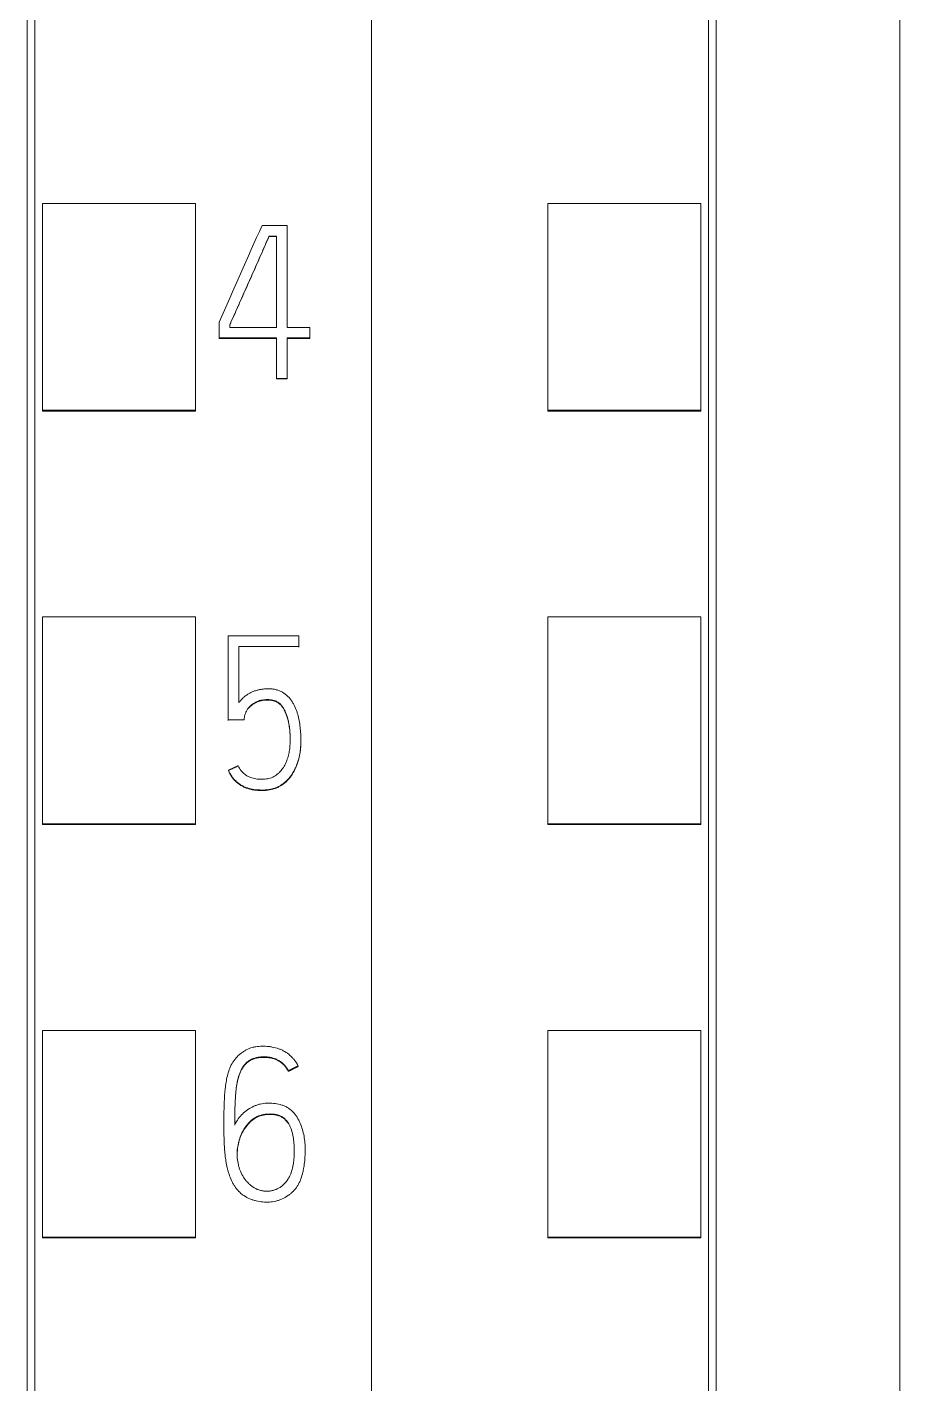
# Model space of a CAD drawing. Header units: millimetres. Extents: x 4137 to 6698, y 1400 to 3585.
# Drawn here: x 6212.15 to 6223.55, y 3265.83 to 3283.56 of the extents above; entities that cross this region are included whole.
import ezdxf

# ---------------------------------------------------------------- set-up
doc = ezdxf.new("R2010")
doc.units = ezdxf.units.MM
doc.layers.add('000-PI-Oprema', color=30, linetype='Continuous', lineweight=5)

msp = doc.modelspace()

# ---------------------------------------------------------------- linework, layer by layer
at = {"layer": '000-PI-Oprema', "color": 0, "linetype": 'ByBlock', "lineweight": 0}
for p, q in [((6216.648, 3360.472), (6216.648, 3247.054)), ((6216.648, 3360.472), (6216.648, 3247.054)), ((6212.248, 3249.376), (6212.248, 3358.191)), ((6221.048, 3358.191), (6221.048, 3249.376)), ((6212.348, 3278.552), (6212.348, 3281.254)), ((6212.348, 3281.254), (6214.348, 3281.254)), ((6214.348, 3278.552), (6214.348, 3281.254)), ((6218.948, 3278.552), (6218.948, 3281.254)), ((6220.948, 3281.254), (6218.948, 3281.254)), ((6220.948, 3278.552), (6220.948, 3281.254)), ((6215.216, 3280.966), (6215.546, 3280.966)), ((6215.307, 3280.828), (6215.307, 3280.821)), ((6215.404, 3280.828), (6215.307, 3280.828)), ((6215.307, 3280.821), (6215.404, 3280.821)), ((6215.404, 3279.635), (6215.404, 3280.828)), ((6215.546, 3280.966), (6215.546, 3279.635)), ((6214.656, 3279.497), (6214.656, 3279.702)), ((6214.794, 3279.671), (6214.794, 3279.635)), ((6214.794, 3279.635), (6215.404, 3279.635)), ((6215.546, 3279.635), (6215.84, 3279.635)), ((6215.84, 3279.635), (6215.84, 3279.497)), ((6214.656, 3279.497), (6214.656, 3279.491)), ((6215.404, 3279.497), (6214.656, 3279.497)), ((6214.656, 3279.491), (6215.404, 3279.491)), ((6215.404, 3278.967), (6215.404, 3279.497)), ((6215.546, 3279.497), (6215.546, 3278.967)), ((6215.84, 3279.497), (6215.546, 3279.497)), ((6215.546, 3279.491), (6215.84, 3279.491)), ((6215.84, 3279.497), (6215.84, 3279.491)), ((6215.546, 3278.967), (6215.404, 3278.967)), ((6215.404, 3278.967), (6215.404, 3278.961)), ((6215.404, 3278.961), (6215.546, 3278.961)), ((6215.546, 3278.967), (6215.546, 3278.961)), ((6212.348, 3278.541), (6212.348, 3278.552)), ((6212.348, 3278.552), (6214.348, 3278.552)), ((6212.348, 3278.541), (6214.348, 3278.541)), ((6214.348, 3278.541), (6214.348, 3278.552)), ((6220.948, 3278.552), (6218.948, 3278.552)), ((6218.948, 3278.541), (6218.948, 3278.552)), ((6220.948, 3278.541), (6218.948, 3278.541)), ((6220.948, 3278.541), (6220.948, 3278.552)), ((6212.348, 3273.151), (6212.348, 3275.852)), ((6212.348, 3275.852), (6214.348, 3275.852)), ((6214.348, 3273.151), (6214.348, 3275.852)), ((6218.948, 3273.151), (6218.948, 3275.852)), ((6220.948, 3275.852), (6218.948, 3275.852)), ((6220.948, 3273.151), (6220.948, 3275.852)), ((6214.772, 3275.604), (6214.772, 3274.506)), ((6215.696, 3275.604), (6214.772, 3275.604)), ((6215.696, 3275.465), (6215.696, 3275.604)), ((6214.911, 3274.728), (6214.911, 3275.465)), ((6214.911, 3275.465), (6215.696, 3275.465)), ((6215.696, 3275.465), (6215.696, 3275.459)), ((6214.772, 3274.506), (6214.772, 3274.499)), ((6214.772, 3274.506), (6214.983, 3274.506)), ((6215.724, 3274.24), (6215.724, 3274.247)), ((6214.778, 3273.848), (6214.778, 3273.842)), ((6212.348, 3273.141), (6212.348, 3273.151)), ((6212.348, 3273.151), (6214.348, 3273.151)), ((6212.348, 3273.141), (6214.348, 3273.141)), ((6214.348, 3273.141), (6214.348, 3273.151)), ((6220.948, 3273.151), (6218.948, 3273.151)), ((6218.948, 3273.141), (6218.948, 3273.151)), ((6220.948, 3273.141), (6218.948, 3273.141)), ((6220.948, 3273.141), (6220.948, 3273.151)), ((6212.348, 3267.749), (6212.348, 3270.45)), ((6212.348, 3270.45), (6214.348, 3270.45)), ((6214.348, 3267.749), (6214.348, 3270.45)), ((6218.948, 3267.749), (6218.948, 3270.45)), ((6220.948, 3270.45), (6218.948, 3270.45)), ((6220.948, 3267.749), (6220.948, 3270.45)), ((6215.689, 3269.988), (6215.689, 3269.982)), ((6215.561, 3269.922), (6215.561, 3269.916)), ((6214.717, 3269.182), (6214.717, 3269.175)), ((6215.781, 3268.882), (6215.781, 3268.888)), ((6212.348, 3267.741), (6212.348, 3267.749)), ((6212.348, 3267.749), (6214.348, 3267.749)), ((6212.348, 3267.741), (6214.348, 3267.741)), ((6214.348, 3267.741), (6214.348, 3267.749)), ((6220.948, 3267.749), (6218.948, 3267.749)), ((6218.948, 3267.741), (6218.948, 3267.749)), ((6220.948, 3267.741), (6218.948, 3267.741)), ((6220.948, 3267.741), (6220.948, 3267.749))]:
    msp.add_line(p, q, dxfattribs=at)
msp.add_ellipse((6225.046, 3240.075), major_axis=(446.41, 1009.074), ratio=0.023151, start_param=1.540505, end_param=1.541759, dxfattribs=at)
for points, knots in [([(6212.148, 3249.091), (6212.148, 3252.431), (6212.148, 3260.396), (6212.148, 3273.036), (6212.148, 3288.522), (6212.148, 3302.817), (6212.148, 3317.026), (6212.148, 3331.593), (6212.148, 3345.763), (6212.148, 3355.333), (6212.148, 3358.377)], [0, 0, 0, 0, 0.091483, 0.21812, 0.346206, 0.515858, 0.610111, 0.736264, 0.916066, 1, 1, 1, 1]), ([(6221.148, 3358.377), (6221.148, 3355.333), (6221.148, 3345.763), (6221.148, 3331.593), (6221.148, 3317.026), (6221.148, 3302.817), (6221.148, 3288.522), (6221.148, 3273.036), (6221.148, 3260.396), (6221.148, 3252.431), (6221.148, 3249.091)], [0, 0, 0, 0, 0.083934, 0.263736, 0.389889, 0.484142, 0.653794, 0.78188, 0.908517, 1, 1, 1, 1]), ([(6223.548, 3355.311), (6223.548, 3353.288), (6223.548, 3344.739), (6223.548, 3331.593), (6223.548, 3317.026), (6223.548, 3302.817), (6223.548, 3288.522), (6223.548, 3273.036), (6223.548, 3260.278), (6223.548, 3251.396), (6223.548, 3247.139), (6223.548, 3246.341)], [0, 0, 0, 0, 0.055935, 0.236292, 0.362833, 0.457376, 0.627551, 0.756032, 0.883059, 0.978086, 1, 1, 1, 1]), ([(6215.307, 3280.828), (6215.297, 3280.803), (6215.286, 3280.779), (6215.265, 3280.731), (6215.255, 3280.707), (6215.223, 3280.634), (6215.202, 3280.586), (6215.159, 3280.49), (6215.138, 3280.441), (6215.095, 3280.345), (6215.074, 3280.297), (6215.031, 3280.201), (6215.009, 3280.153), (6214.966, 3280.056), (6214.945, 3280.008), (6214.902, 3279.912), (6214.881, 3279.864), (6214.849, 3279.791), (6214.838, 3279.767), (6214.821, 3279.731), (6214.816, 3279.719), (6214.805, 3279.695), (6214.8, 3279.683), (6214.794, 3279.671)], [0, 0, 0, 0, 0.0625, 0.0625, 0.125, 0.125, 0.25, 0.25, 0.375, 0.375, 0.5, 0.5, 0.625, 0.625, 0.75, 0.75, 0.875, 0.875, 0.9375, 0.9375, 0.96875, 0.96875, 1, 1, 1, 1]), ([(6214.794, 3279.665), (6214.8, 3279.677), (6214.805, 3279.689), (6214.816, 3279.713), (6214.821, 3279.725), (6214.838, 3279.761), (6214.849, 3279.785), (6214.881, 3279.857), (6214.902, 3279.906), (6214.945, 3280.002), (6214.966, 3280.05), (6215.009, 3280.146), (6215.031, 3280.194), (6215.074, 3280.291), (6215.095, 3280.339), (6215.138, 3280.435), (6215.159, 3280.484), (6215.202, 3280.58), (6215.223, 3280.628), (6215.255, 3280.701), (6215.265, 3280.725), (6215.286, 3280.773), (6215.297, 3280.797), (6215.307, 3280.821)], [0, 0, 0, 0, 0.03125, 0.03125, 0.0625, 0.0625, 0.125, 0.125, 0.25, 0.25, 0.375, 0.375, 0.5, 0.5, 0.625, 0.625, 0.75, 0.75, 0.875, 0.875, 0.9375, 0.9375, 1, 1, 1, 1]), ([(6214.778, 3273.848), (6214.79, 3273.822), (6214.803, 3273.796), (6214.828, 3273.76), (6214.836, 3273.749), (6214.855, 3273.727), (6214.865, 3273.716), (6214.887, 3273.696), (6214.898, 3273.687), (6214.921, 3273.67), (6214.933, 3273.662), (6214.958, 3273.647), (6214.971, 3273.64), (6214.997, 3273.628), (6215.011, 3273.622), (6215.039, 3273.613), (6215.053, 3273.609), (6215.081, 3273.602), (6215.095, 3273.599), (6215.124, 3273.595), (6215.139, 3273.594), (6215.161, 3273.593), (6215.168, 3273.592), (6215.183, 3273.592), (6215.19, 3273.591), (6215.212, 3273.59), (6215.227, 3273.59), (6215.256, 3273.591), (6215.27, 3273.592), (6215.3, 3273.595), (6215.314, 3273.598), (6215.343, 3273.604), (6215.357, 3273.608), (6215.399, 3273.621), (6215.426, 3273.633), (6215.464, 3273.655), (6215.477, 3273.663), (6215.501, 3273.68), (6215.512, 3273.689), (6215.534, 3273.709), (6215.545, 3273.719), (6215.565, 3273.741), (6215.574, 3273.752), (6215.601, 3273.787), (6215.617, 3273.811), (6215.638, 3273.85), (6215.645, 3273.863), (6215.657, 3273.889), (6215.663, 3273.903), (6215.679, 3273.944), (6215.688, 3273.972), (6215.703, 3274.028), (6215.709, 3274.057), (6215.715, 3274.1), (6215.717, 3274.114), (6215.72, 3274.144), (6215.721, 3274.158), (6215.723, 3274.202), (6215.724, 3274.232), (6215.723, 3274.29), (6215.721, 3274.348), (6215.715, 3274.406), (6215.708, 3274.464), (6215.703, 3274.493), (6215.693, 3274.536), (6215.69, 3274.55), (6215.682, 3274.579), (6215.678, 3274.593), (6215.664, 3274.635), (6215.654, 3274.662), (6215.634, 3274.702), (6215.627, 3274.715), (6215.612, 3274.74), (6215.604, 3274.753), (6215.579, 3274.788), (6215.56, 3274.81), (6215.515, 3274.849), (6215.49, 3274.866), (6215.451, 3274.885), (6215.437, 3274.891), (6215.409, 3274.9), (6215.394, 3274.904), (6215.366, 3274.909), (6215.351, 3274.911), (6215.321, 3274.913), (6215.307, 3274.914), (6215.277, 3274.913), (6215.263, 3274.912), (6215.233, 3274.91), (6215.219, 3274.908), (6215.19, 3274.904), (6215.176, 3274.901), (6215.147, 3274.894), (6215.133, 3274.889), (6215.105, 3274.88), (6215.091, 3274.874), (6215.065, 3274.862), (6215.052, 3274.855), (6215.026, 3274.84), (6215.014, 3274.831), (6214.99, 3274.813), (6214.979, 3274.804), (6214.958, 3274.784), (6214.948, 3274.773), (6214.928, 3274.751), (6214.919, 3274.74), (6214.911, 3274.728)], [0, 0, 0, 0, 0.03125, 0.03125, 0.046875, 0.046875, 0.0625, 0.0625, 0.078125, 0.078125, 0.09375, 0.09375, 0.109375, 0.109375, 0.125, 0.125, 0.140625, 0.140625, 0.15625, 0.15625, 0.171875, 0.171875, 0.179687, 0.179687, 0.1875, 0.1875, 0.203125, 0.203125, 0.21875, 0.21875, 0.234375, 0.234375, 0.25, 0.25, 0.28125, 0.28125, 0.296875, 0.296875, 0.3125, 0.3125, 0.328125, 0.328125, 0.34375, 0.34375, 0.375, 0.375, 0.390625, 0.390625, 0.40625, 0.40625, 0.4375, 0.4375, 0.46875, 0.46875, 0.484375, 0.484375, 0.5, 0.5, 0.53125, 0.53125, 0.5625, 0.59375, 0.59375, 0.625, 0.625, 0.640625, 0.640625, 0.65625, 0.65625, 0.6875, 0.6875, 0.703125, 0.703125, 0.71875, 0.71875, 0.75, 0.75, 0.78125, 0.78125, 0.796875, 0.796875, 0.8125, 0.8125, 0.828125, 0.828125, 0.84375, 0.84375, 0.859375, 0.859375, 0.875, 0.875, 0.890625, 0.890625, 0.90625, 0.90625, 0.921875, 0.921875, 0.9375, 0.9375, 0.953125, 0.953125, 0.96875, 0.96875, 0.984375, 0.984375, 1, 1, 1, 1]), ([(6214.983, 3274.506), (6214.984, 3274.529), (6214.987, 3274.552), (6214.996, 3274.586), (6215, 3274.597), (6215.009, 3274.618), (6215.014, 3274.628), (6215.026, 3274.648), (6215.033, 3274.657), (6215.045, 3274.67), (6215.048, 3274.675), (6215.057, 3274.683), (6215.061, 3274.687), (6215.082, 3274.706), (6215.101, 3274.72), (6215.131, 3274.737), (6215.142, 3274.742), (6215.163, 3274.751), (6215.174, 3274.755), (6215.207, 3274.765), (6215.23, 3274.769), (6215.265, 3274.772), (6215.276, 3274.772), (6215.3, 3274.772), (6215.311, 3274.771), (6215.346, 3274.768), (6215.369, 3274.763), (6215.396, 3274.753), (6215.401, 3274.751), (6215.412, 3274.745), (6215.417, 3274.743), (6215.431, 3274.734), (6215.441, 3274.727), (6215.453, 3274.715), (6215.458, 3274.711), (6215.465, 3274.702), (6215.477, 3274.689), (6215.487, 3274.675), (6215.499, 3274.655), (6215.505, 3274.645), (6215.515, 3274.625), (6215.52, 3274.614), (6215.533, 3274.582), (6215.541, 3274.56), (6215.554, 3274.516), (6215.559, 3274.494), (6215.566, 3274.46), (6215.568, 3274.449), (6215.572, 3274.426), (6215.577, 3274.392), (6215.58, 3274.358), (6215.582, 3274.312), (6215.583, 3274.29), (6215.584, 3274.221), (6215.583, 3274.176), (6215.576, 3274.119), (6215.574, 3274.107), (6215.57, 3274.085), (6215.568, 3274.073), (6215.56, 3274.039), (6215.554, 3274.017), (6215.539, 3273.973), (6215.531, 3273.952), (6215.51, 3273.91), (6215.498, 3273.89), (6215.472, 3273.853), (6215.457, 3273.835), (6215.432, 3273.811), (6215.423, 3273.803), (6215.405, 3273.789), (6215.396, 3273.782), (6215.376, 3273.77), (6215.366, 3273.764), (6215.344, 3273.754), (6215.334, 3273.75), (6215.3, 3273.74), (6215.277, 3273.736), (6215.243, 3273.733), (6215.231, 3273.732), (6215.208, 3273.731), (6215.196, 3273.731), (6215.162, 3273.733), (6215.139, 3273.735), (6215.105, 3273.742), (6215.094, 3273.745), (6215.071, 3273.752), (6215.06, 3273.756), (6215.039, 3273.766), (6215.029, 3273.771), (6215.009, 3273.783), (6214.999, 3273.79), (6214.972, 3273.811), (6214.955, 3273.828), (6214.934, 3273.855), (6214.927, 3273.865), (6214.915, 3273.885), (6214.91, 3273.896), (6214.905, 3273.907)], [0, 0, 0, 0, 0.03125, 0.03125, 0.046875, 0.046875, 0.0625, 0.0625, 0.078125, 0.078125, 0.085937, 0.085937, 0.09375, 0.09375, 0.125, 0.125, 0.140625, 0.140625, 0.15625, 0.15625, 0.1875, 0.1875, 0.203125, 0.203125, 0.21875, 0.21875, 0.25, 0.25, 0.257812, 0.257812, 0.265625, 0.265625, 0.28125, 0.28125, 0.289062, 0.289062, 0.296875, 0.3125, 0.3125, 0.328125, 0.328125, 0.34375, 0.34375, 0.375, 0.375, 0.40625, 0.40625, 0.421875, 0.421875, 0.4375, 0.46875, 0.46875, 0.5, 0.5, 0.5625, 0.5625, 0.578125, 0.578125, 0.59375, 0.59375, 0.625, 0.625, 0.65625, 0.65625, 0.6875, 0.6875, 0.71875, 0.71875, 0.734375, 0.734375, 0.75, 0.75, 0.765625, 0.765625, 0.78125, 0.78125, 0.8125, 0.8125, 0.828125, 0.828125, 0.84375, 0.84375, 0.875, 0.875, 0.890625, 0.890625, 0.90625, 0.90625, 0.921875, 0.921875, 0.9375, 0.9375, 0.96875, 0.96875, 0.984375, 0.984375, 1, 1, 1, 1]), ([(6215.584, 3274.242), (6215.584, 3274.247), (6215.584, 3274.252), (6215.584, 3274.28), (6215.583, 3274.302), (6215.58, 3274.348), (6215.578, 3274.37), (6215.57, 3274.438), (6215.561, 3274.483), (6215.542, 3274.55), (6215.534, 3274.572), (6215.517, 3274.615), (6215.507, 3274.635), (6215.489, 3274.665), (6215.483, 3274.675), (6215.468, 3274.693), (6215.46, 3274.702), (6215.443, 3274.718), (6215.434, 3274.725), (6215.42, 3274.735), (6215.414, 3274.738), (6215.404, 3274.743), (6215.399, 3274.746), (6215.383, 3274.752), (6215.371, 3274.755), (6215.349, 3274.761), (6215.337, 3274.763), (6215.314, 3274.765), (6215.302, 3274.766), (6215.279, 3274.766), (6215.267, 3274.766), (6215.244, 3274.764), (6215.232, 3274.762), (6215.21, 3274.758), (6215.176, 3274.751), (6215.143, 3274.737), (6215.113, 3274.72), (6215.103, 3274.714), (6215.084, 3274.701), (6215.075, 3274.693), (6215.058, 3274.678), (6215.049, 3274.67), (6215.038, 3274.657), (6215.035, 3274.652), (6215.031, 3274.648)], [0, 0, 0, 0, 0.015803, 0.015803, 0.087472, 0.087472, 0.159141, 0.159141, 0.30248, 0.30248, 0.374149, 0.374149, 0.445818, 0.445818, 0.481653, 0.481653, 0.517487, 0.517487, 0.553322, 0.553322, 0.571239, 0.571239, 0.589156, 0.589156, 0.624991, 0.624991, 0.660826, 0.660826, 0.69666, 0.69666, 0.732495, 0.732495, 0.768329, 0.768329, 0.804164, 0.875833, 0.875833, 0.911668, 0.911668, 0.947502, 0.947502, 0.983337, 0.983337, 1, 1, 1, 1]), ([(6215.724, 3274.24), (6215.724, 3274.219), (6215.723, 3274.197), (6215.721, 3274.147), (6215.718, 3274.118), (6215.712, 3274.075), (6215.71, 3274.06), (6215.704, 3274.032), (6215.701, 3274.017), (6215.69, 3273.974), (6215.682, 3273.946), (6215.661, 3273.892), (6215.649, 3273.865), (6215.621, 3273.813), (6215.606, 3273.788), (6215.58, 3273.753), (6215.57, 3273.741), (6215.551, 3273.719), (6215.541, 3273.709), (6215.508, 3273.679), (6215.484, 3273.661), (6215.447, 3273.639), (6215.434, 3273.632), (6215.407, 3273.619), (6215.393, 3273.614), (6215.351, 3273.599), (6215.323, 3273.593), (6215.279, 3273.587), (6215.264, 3273.585), (6215.235, 3273.584), (6215.22, 3273.584), (6215.191, 3273.585), (6215.176, 3273.586), (6215.147, 3273.587), (6215.132, 3273.588), (6215.103, 3273.592), (6215.089, 3273.594), (6215.06, 3273.601), (6215.045, 3273.605), (6215.017, 3273.614), (6215.004, 3273.619), (6214.977, 3273.631), (6214.964, 3273.638), (6214.938, 3273.653), (6214.925, 3273.661), (6214.901, 3273.678), (6214.89, 3273.687), (6214.868, 3273.707), (6214.858, 3273.717), (6214.838, 3273.74), (6214.829, 3273.752), (6214.804, 3273.789), (6214.79, 3273.815), (6214.778, 3273.842)], [0, 0, 0, 0, 0.044434, 0.044434, 0.104157, 0.104157, 0.134018, 0.134018, 0.16388, 0.16388, 0.223602, 0.223602, 0.283325, 0.283325, 0.343048, 0.343048, 0.37291, 0.37291, 0.402771, 0.402771, 0.462494, 0.462494, 0.492355, 0.492355, 0.522217, 0.522217, 0.58194, 0.58194, 0.611801, 0.611801, 0.641663, 0.641663, 0.671524, 0.671524, 0.701386, 0.701386, 0.731247, 0.731247, 0.761108, 0.761108, 0.79097, 0.79097, 0.820831, 0.820831, 0.850693, 0.850693, 0.880554, 0.880554, 0.910416, 0.910416, 0.940277, 0.940277, 1, 1, 1, 1]), ([(6215.689, 3269.988), (6215.674, 3270.013), (6215.658, 3270.038), (6215.632, 3270.072), (6215.622, 3270.083), (6215.603, 3270.104), (6215.592, 3270.114), (6215.56, 3270.144), (6215.537, 3270.161), (6215.499, 3270.182), (6215.487, 3270.189), (6215.46, 3270.201), (6215.446, 3270.206), (6215.406, 3270.221), (6215.378, 3270.228), (6215.335, 3270.236), (6215.321, 3270.238), (6215.292, 3270.241), (6215.278, 3270.242), (6215.234, 3270.245), (6215.205, 3270.244), (6215.162, 3270.241), (6215.148, 3270.239), (6215.12, 3270.234), (6215.105, 3270.231), (6215.063, 3270.22), (6215.036, 3270.209), (6214.998, 3270.189), (6214.985, 3270.182), (6214.961, 3270.166), (6214.949, 3270.158), (6214.915, 3270.131), (6214.894, 3270.111), (6214.866, 3270.078), (6214.857, 3270.066), (6214.84, 3270.042), (6214.832, 3270.03), (6214.811, 3269.993), (6214.799, 3269.966), (6214.778, 3269.912), (6214.77, 3269.884), (6214.756, 3269.829), (6214.751, 3269.801), (6214.742, 3269.744), (6214.738, 3269.716), (6214.729, 3269.63), (6214.725, 3269.572), (6214.72, 3269.457), (6214.719, 3269.4), (6214.717, 3269.227), (6214.716, 3269.112), (6214.722, 3268.969), (6214.723, 3268.94), (6214.727, 3268.883), (6214.73, 3268.854), (6214.739, 3268.769), (6214.748, 3268.712), (6214.764, 3268.641), (6214.768, 3268.627), (6214.776, 3268.599), (6214.78, 3268.586), (6214.794, 3268.544), (6214.805, 3268.518), (6214.823, 3268.478), (6214.829, 3268.465), (6214.843, 3268.44), (6214.851, 3268.427), (6214.875, 3268.391), (6214.893, 3268.368), (6214.923, 3268.337), (6214.934, 3268.327), (6214.956, 3268.308), (6214.968, 3268.3), (6215.004, 3268.276), (6215.03, 3268.262), (6215.07, 3268.245), (6215.084, 3268.24), (6215.111, 3268.231), (6215.125, 3268.227), (6215.167, 3268.217), (6215.196, 3268.212), (6215.239, 3268.208), (6215.254, 3268.207), (6215.283, 3268.207), (6215.298, 3268.207), (6215.341, 3268.21), (6215.369, 3268.214), (6215.411, 3268.225), (6215.425, 3268.229), (6215.453, 3268.238), (6215.466, 3268.244), (6215.506, 3268.262), (6215.531, 3268.276), (6215.567, 3268.3), (6215.579, 3268.309), (6215.601, 3268.328), (6215.612, 3268.337), (6215.643, 3268.368), (6215.661, 3268.391), (6215.684, 3268.427), (6215.692, 3268.44), (6215.705, 3268.466), (6215.711, 3268.479), (6215.728, 3268.519), (6215.736, 3268.547), (6215.747, 3268.589), (6215.751, 3268.603), (6215.756, 3268.632), (6215.759, 3268.646), (6215.766, 3268.689), (6215.77, 3268.718), (6215.779, 3268.804), (6215.782, 3268.861), (6215.779, 3268.947), (6215.778, 3268.976), (6215.771, 3269.034), (6215.766, 3269.062), (6215.754, 3269.12), (6215.747, 3269.148), (6215.728, 3269.204), (6215.718, 3269.231), (6215.693, 3269.284), (6215.679, 3269.309), (6215.646, 3269.357), (6215.627, 3269.379), (6215.595, 3269.41), (6215.583, 3269.419), (6215.559, 3269.436), (6215.547, 3269.444), (6215.521, 3269.457), (6215.507, 3269.463), (6215.48, 3269.474), (6215.466, 3269.478), (6215.424, 3269.49), (6215.395, 3269.495), (6215.351, 3269.499), (6215.336, 3269.5), (6215.307, 3269.5), (6215.292, 3269.5), (6215.248, 3269.498), (6215.219, 3269.494), (6215.176, 3269.484), (6215.162, 3269.48), (6215.134, 3269.47), (6215.121, 3269.465), (6215.081, 3269.447), (6215.056, 3269.433), (6215.02, 3269.408), (6215.008, 3269.399), (6214.985, 3269.381), (6214.974, 3269.371), (6214.943, 3269.341), (6214.923, 3269.318), (6214.889, 3269.271), (6214.873, 3269.246), (6214.859, 3269.22)], [0, 0, 0, 0, 0.015625, 0.015625, 0.023437, 0.023437, 0.03125, 0.03125, 0.046875, 0.046875, 0.054687, 0.054687, 0.0625, 0.0625, 0.078125, 0.078125, 0.085937, 0.085937, 0.09375, 0.09375, 0.109375, 0.109375, 0.117187, 0.117187, 0.125, 0.125, 0.140625, 0.140625, 0.148437, 0.148437, 0.15625, 0.15625, 0.171875, 0.171875, 0.179687, 0.179687, 0.1875, 0.1875, 0.203125, 0.203125, 0.21875, 0.21875, 0.234375, 0.234375, 0.25, 0.25, 0.28125, 0.28125, 0.3125, 0.3125, 0.375, 0.375, 0.390625, 0.390625, 0.40625, 0.40625, 0.4375, 0.4375, 0.445312, 0.445312, 0.453125, 0.453125, 0.46875, 0.46875, 0.476562, 0.476562, 0.484375, 0.484375, 0.5, 0.5, 0.507812, 0.507812, 0.515625, 0.515625, 0.53125, 0.53125, 0.539062, 0.539062, 0.546875, 0.546875, 0.5625, 0.5625, 0.570312, 0.570312, 0.578125, 0.578125, 0.59375, 0.59375, 0.601562, 0.601562, 0.609375, 0.609375, 0.625, 0.625, 0.632812, 0.632812, 0.640625, 0.640625, 0.65625, 0.65625, 0.664062, 0.664062, 0.671875, 0.671875, 0.6875, 0.6875, 0.695312, 0.695312, 0.703125, 0.703125, 0.71875, 0.71875, 0.75, 0.75, 0.765625, 0.765625, 0.78125, 0.78125, 0.796875, 0.796875, 0.8125, 0.8125, 0.828125, 0.828125, 0.84375, 0.84375, 0.851562, 0.851562, 0.859375, 0.859375, 0.867187, 0.867187, 0.875, 0.875, 0.890625, 0.890625, 0.898437, 0.898437, 0.90625, 0.90625, 0.921875, 0.921875, 0.929687, 0.929687, 0.9375, 0.9375, 0.953125, 0.953125, 0.960937, 0.960937, 0.96875, 0.96875, 0.984375, 0.984375, 1, 1, 1, 1]), ([(6214.859, 3269.22), (6214.859, 3269.281), (6214.86, 3269.342), (6214.862, 3269.433), (6214.863, 3269.464), (6214.865, 3269.525), (6214.867, 3269.555), (6214.87, 3269.616), (6214.873, 3269.647), (6214.88, 3269.707), (6214.884, 3269.737), (6214.893, 3269.782), (6214.896, 3269.797), (6214.904, 3269.827), (6214.908, 3269.842), (6214.922, 3269.887), (6214.934, 3269.915), (6214.952, 3269.949), (6214.956, 3269.956), (6214.964, 3269.969), (6214.968, 3269.976), (6214.982, 3269.995), (6214.992, 3270.007), (6215.008, 3270.024), (6215.013, 3270.029), (6215.025, 3270.039), (6215.031, 3270.044), (6215.05, 3270.058), (6215.063, 3270.066), (6215.084, 3270.076), (6215.091, 3270.079), (6215.106, 3270.084), (6215.113, 3270.087), (6215.136, 3270.093), (6215.151, 3270.097), (6215.181, 3270.102), (6215.197, 3270.103), (6215.228, 3270.105), (6215.243, 3270.105), (6215.274, 3270.104), (6215.29, 3270.103), (6215.32, 3270.099), (6215.343, 3270.094), (6215.365, 3270.087), (6215.38, 3270.082), (6215.387, 3270.08), (6215.409, 3270.071), (6215.423, 3270.064), (6215.45, 3270.048), (6215.462, 3270.04), (6215.481, 3270.025), (6215.487, 3270.02), (6215.498, 3270.01), (6215.503, 3270.004), (6215.519, 3269.987), (6215.529, 3269.975), (6215.546, 3269.949), (6215.554, 3269.936), (6215.561, 3269.922)], [0, 0, 0, 0, 0.125, 0.125, 0.1875, 0.1875, 0.25, 0.25, 0.3125, 0.3125, 0.375, 0.375, 0.40625, 0.40625, 0.4375, 0.4375, 0.5, 0.5, 0.515625, 0.515625, 0.53125, 0.53125, 0.5625, 0.5625, 0.578125, 0.578125, 0.59375, 0.59375, 0.625, 0.625, 0.640625, 0.640625, 0.65625, 0.65625, 0.6875, 0.6875, 0.71875, 0.71875, 0.75, 0.75, 0.78125, 0.78125, 0.8125, 0.828125, 0.828125, 0.84375, 0.84375, 0.875, 0.875, 0.90625, 0.90625, 0.921875, 0.921875, 0.9375, 0.9375, 0.96875, 0.96875, 1, 1, 1, 1]), ([(6215.561, 3269.916), (6215.547, 3269.943), (6215.53, 3269.969), (6215.504, 3269.997), (6215.499, 3270.003), (6215.487, 3270.013), (6215.482, 3270.018), (6215.463, 3270.033), (6215.438, 3270.05), (6215.41, 3270.064), (6215.382, 3270.076), (6215.367, 3270.081), (6215.337, 3270.089), (6215.322, 3270.092), (6215.291, 3270.096), (6215.276, 3270.098), (6215.229, 3270.099), (6215.199, 3270.098), (6215.153, 3270.091), (6215.138, 3270.088), (6215.108, 3270.079), (6215.093, 3270.074), (6215.072, 3270.064), (6215.066, 3270.06), (6215.052, 3270.053), (6215.046, 3270.048), (6215.027, 3270.035), (6215.009, 3270.019), (6214.994, 3270.002), (6214.984, 3269.99), (6214.979, 3269.984), (6214.965, 3269.965), (6214.957, 3269.952), (6214.942, 3269.925), (6214.936, 3269.911), (6214.924, 3269.883), (6214.918, 3269.868), (6214.904, 3269.824), (6214.897, 3269.794), (6214.885, 3269.734), (6214.88, 3269.704), (6214.873, 3269.643), (6214.871, 3269.613), (6214.867, 3269.552), (6214.865, 3269.521), (6214.863, 3269.459), (6214.862, 3269.429), (6214.86, 3269.337), (6214.859, 3269.275), (6214.859, 3269.214)], [0, 0, 0, 0, 0.0625, 0.0625, 0.078125, 0.078125, 0.09375, 0.09375, 0.125, 0.15625, 0.15625, 0.1875, 0.1875, 0.21875, 0.21875, 0.25, 0.25, 0.3125, 0.3125, 0.34375, 0.34375, 0.375, 0.375, 0.390625, 0.390625, 0.40625, 0.40625, 0.4375, 0.453125, 0.453125, 0.46875, 0.46875, 0.5, 0.5, 0.53125, 0.53125, 0.5625, 0.5625, 0.625, 0.625, 0.6875, 0.6875, 0.75, 0.75, 0.8125, 0.8125, 0.875, 0.875, 1, 1, 1, 1]), ([(6215.132, 3269.314), (6215.158, 3269.329), (6215.185, 3269.339), (6215.228, 3269.35), (6215.243, 3269.352), (6215.272, 3269.356), (6215.301, 3269.359), (6215.331, 3269.359), (6215.36, 3269.357), (6215.375, 3269.355), (6215.404, 3269.35), (6215.418, 3269.347), (6215.446, 3269.337), (6215.46, 3269.332), (6215.486, 3269.317), (6215.498, 3269.309), (6215.52, 3269.29), (6215.53, 3269.279), (6215.548, 3269.256), (6215.557, 3269.244), (6215.572, 3269.219), (6215.578, 3269.205), (6215.596, 3269.165), (6215.606, 3269.137), (6215.616, 3269.095), (6215.619, 3269.081), (6215.625, 3269.052), (6215.627, 3269.037), (6215.632, 3268.993), (6215.634, 3268.964), (6215.636, 3268.906), (6215.637, 3268.877), (6215.635, 3268.79), (6215.629, 3268.732), (6215.612, 3268.645), (6215.605, 3268.617), (6215.59, 3268.575), (6215.584, 3268.562), (6215.572, 3268.535), (6215.565, 3268.522), (6215.541, 3268.485), (6215.523, 3268.462), (6215.497, 3268.436), (6215.491, 3268.431), (6215.48, 3268.421), (6215.474, 3268.417), (6215.457, 3268.404), (6215.445, 3268.396), (6215.419, 3268.382), (6215.406, 3268.375), (6215.378, 3268.365), (6215.35, 3268.357), (6215.321, 3268.352), (6215.291, 3268.349), (6215.277, 3268.349), (6215.247, 3268.351), (6215.233, 3268.352), (6215.204, 3268.358), (6215.19, 3268.361), (6215.147, 3268.376), (6215.121, 3268.389), (6215.085, 3268.414), (6215.073, 3268.423), (6215.051, 3268.442), (6215.029, 3268.462), (6215.01, 3268.484), (6214.992, 3268.507), (6214.983, 3268.519), (6214.959, 3268.556), (6214.945, 3268.582), (6214.928, 3268.623), (6214.923, 3268.636), (6214.914, 3268.664), (6214.91, 3268.679), (6214.9, 3268.722), (6214.896, 3268.75), (6214.892, 3268.794), (6214.891, 3268.809), (6214.891, 3268.838), (6214.891, 3268.853), (6214.893, 3268.897), (6214.897, 3268.926), (6214.908, 3268.983), (6214.915, 3269.011), (6214.929, 3269.053), (6214.935, 3269.067), (6214.946, 3269.094), (6214.952, 3269.107), (6214.972, 3269.146), (6214.987, 3269.171), (6215.013, 3269.206), (6215.022, 3269.217), (6215.041, 3269.24), (6215.051, 3269.251), (6215.083, 3269.281), (6215.106, 3269.299), (6215.132, 3269.314)], [0, 0, 0, 0, 0.03125, 0.03125, 0.046875, 0.046875, 0.0625, 0.078125, 0.078125, 0.09375, 0.09375, 0.109375, 0.109375, 0.125, 0.125, 0.140625, 0.140625, 0.15625, 0.15625, 0.171875, 0.171875, 0.1875, 0.1875, 0.21875, 0.21875, 0.234375, 0.234375, 0.25, 0.25, 0.28125, 0.28125, 0.3125, 0.3125, 0.375, 0.375, 0.40625, 0.40625, 0.421875, 0.421875, 0.4375, 0.4375, 0.46875, 0.46875, 0.476562, 0.476562, 0.484375, 0.484375, 0.5, 0.5, 0.515625, 0.515625, 0.53125, 0.546875, 0.546875, 0.5625, 0.5625, 0.578125, 0.578125, 0.59375, 0.59375, 0.625, 0.625, 0.640625, 0.640625, 0.65625, 0.671875, 0.671875, 0.6875, 0.6875, 0.71875, 0.71875, 0.734375, 0.734375, 0.75, 0.75, 0.78125, 0.78125, 0.796875, 0.796875, 0.8125, 0.8125, 0.84375, 0.84375, 0.875, 0.875, 0.890625, 0.890625, 0.90625, 0.90625, 0.9375, 0.9375, 0.953125, 0.953125, 0.96875, 0.96875, 1, 1, 1, 1]), ([(6215.132, 3269.308), (6215.106, 3269.293), (6215.083, 3269.275), (6215.052, 3269.245), (6215.042, 3269.234), (6215.022, 3269.212), (6215.013, 3269.2), (6214.988, 3269.164), (6214.972, 3269.14), (6214.952, 3269.101), (6214.946, 3269.087), (6214.935, 3269.06), (6214.929, 3269.047), (6214.915, 3269.005), (6214.908, 3268.977), (6214.9, 3268.934), (6214.897, 3268.919), (6214.894, 3268.89), (6214.893, 3268.875), (6214.891, 3268.85), (6214.891, 3268.839), (6214.891, 3268.829)], [0, 0, 0, 0, 0.157109, 0.157109, 0.235664, 0.235664, 0.314218, 0.314218, 0.471328, 0.471328, 0.549882, 0.549882, 0.628437, 0.628437, 0.785546, 0.785546, 0.864101, 0.864101, 0.942655, 0.942655, 1, 1, 1, 1]), ([(6215.553, 3269.242), (6215.548, 3269.249), (6215.543, 3269.256), (6215.529, 3269.274), (6215.519, 3269.284), (6215.502, 3269.299), (6215.496, 3269.303), (6215.484, 3269.312), (6215.478, 3269.316), (6215.459, 3269.326), (6215.445, 3269.332), (6215.417, 3269.341), (6215.403, 3269.344), (6215.374, 3269.349), (6215.36, 3269.351), (6215.33, 3269.352), (6215.316, 3269.353), (6215.272, 3269.351), (6215.243, 3269.347), (6215.2, 3269.336), (6215.186, 3269.332), (6215.165, 3269.324), (6215.159, 3269.321), (6215.145, 3269.315), (6215.139, 3269.311), (6215.132, 3269.308)], [0, 0, 0, 0, 0.053658, 0.053658, 0.148292, 0.148292, 0.195609, 0.195609, 0.242926, 0.242926, 0.33756, 0.33756, 0.432195, 0.432195, 0.526829, 0.526829, 0.621463, 0.621463, 0.810732, 0.810732, 0.905366, 0.905366, 0.952683, 0.952683, 1, 1, 1, 1])]:
    msp.add_open_spline(points, degree=3, knots=knots, dxfattribs=at)
for points, weights in [([(6214.905, 3273.907), (6214.841, 3273.877), (6214.778, 3273.848)], [0.499999869056, 0.500000130944, 0.499999869056]), ([(6215.561, 3269.922), (6215.625, 3269.955), (6215.689, 3269.988)], [0.499999836984, 0.500000163016, 0.499999836984]), ([(6215.689, 3269.982), (6215.625, 3269.949), (6215.561, 3269.916)], [0.500000111379, 0.499999888621, 0.500000111379])]:
    msp.add_rational_spline(points, weights, degree=2, dxfattribs=at)

doc.saveas('drawing.dxf')
